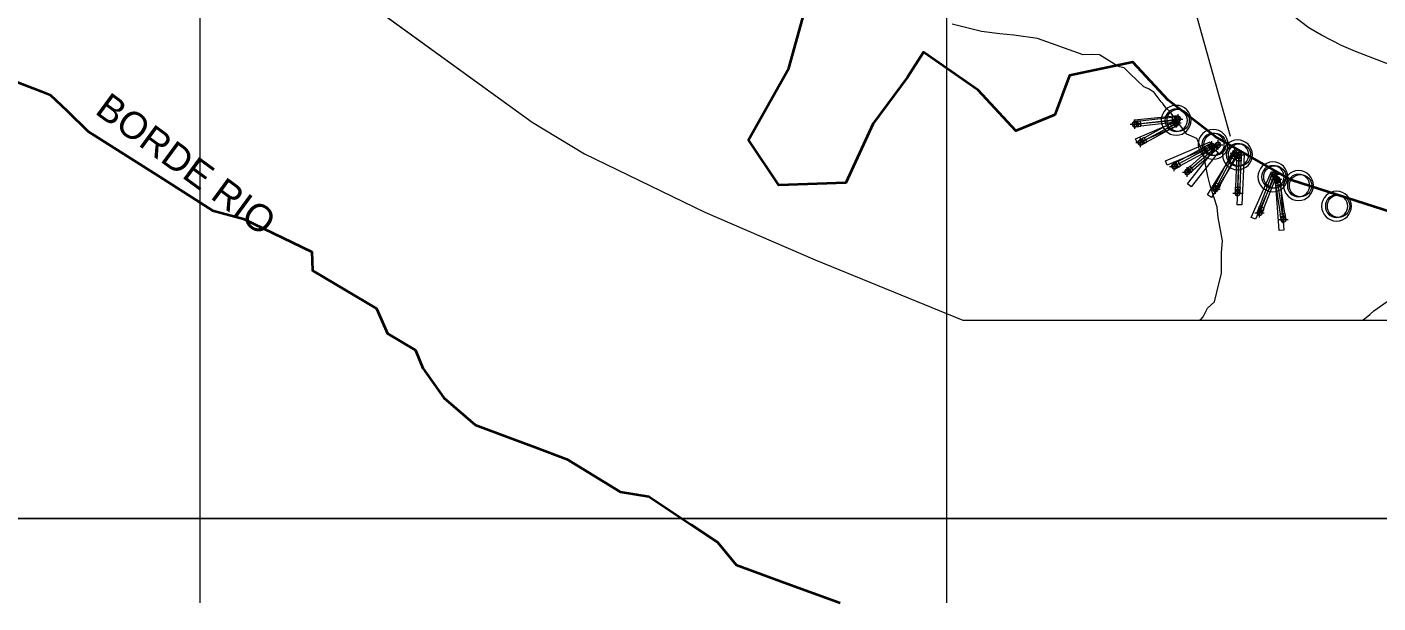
# Model space of a CAD drawing. Header units: metres. Extents: x -207 to 292, y -187 to 169.
# Drawn here: x -161.8 to -71.4, y -186.7 to -148.2 of the extents above; entities that cross this region are included whole.
import ezdxf

# ---------------------------------------------------------------- set-up
doc = ezdxf.new("R2010")
doc.units = ezdxf.units.M
for name, color, linetype, lineweight in [('C-TOPO', 7, 'Continuous', 9), ('C-TOPO-MAJR', 7, 'Continuous', 35), ('EQUIPOS PIS', 7, 'Continuous', 9), ('grilla', 7, 'Continuous', 9), ('linea costa', 7, 'Continuous', 35), ('M-EQPM', 7, 'Continuous', 9), ('P-PIPE', 7, 'Continuous', 9), ('P-PIPE-CNTR', 7, 'Continuous', 9)]:
    doc.layers.add(name, color=color, linetype=linetype, lineweight=lineweight)
doc.layers.add('PR10-ARQ-PL-001-Emplazamiento-C-1_dwg', color=7, linetype='Continuous', lineweight=9, true_color=0x767676)
doc.layers.add('TEXTO', color=5, linetype='Continuous', lineweight=9, true_color=0x0000ff)
doc.styles.add('Arial', font='arial.ttf', dxfattribs={"height": 1.792988})

# ---------------------------------------------------------------- blocks, each defined once
blk = doc.blocks.new('M_Bombas Estanque cabecera - M_Bombas Estanque cabecera-2252463-PLANTA EMPLAZAMIENTO ACTUALIZADO')
at = {"layer": 'M-EQPM'}
for radius, start, end in [(1, 360, 180), (1, 0, 180), (1, 360, 180), (1, 0, 180), (1, 180, 360), (1, 180, 360), (0.75, 360, 180), (0.75, 0, 180), (0.75, 180, 360), (1, 180, 360), (1, 180, 360), (0.75, 180, 360)]:
    blk.add_arc((0, 0), radius, start, end, dxfattribs=at)
blk = doc.blocks.new('Plastico - Codo - PL - Codo-2252608-PLANTA EMPLAZAMIENTO ACTUALIZADO')
at = {"layer": 'P-PIPE'}
for p, q in [((-84.99, -154.197), (-85.147, -154.216)), ((-85.147, -154.216), (-85.125, -154.393)), ((-85.125, -154.393), (-85.104, -154.57)), ((-85.104, -154.57), (-84.947, -154.551)), ((-84.969, -154.374), (-84.99, -154.197)), ((-84.989, -154.207), (-84.969, -154.374)), ((-84.947, -154.551), (-84.969, -154.374)), ((-84.969, -154.374), (-84.949, -154.541))]:
    blk.add_line(p, q, dxfattribs=at)
at = {"layer": 'P-PIPE', "flags": 128}
for points in [[(-84.759, -154.179), (-84.759, -154.179), (-84.76, -154.179), (-84.761, -154.179), (-84.762, -154.179), (-84.764, -154.179), (-84.766, -154.18), (-84.768, -154.18), (-84.771, -154.18), (-84.774, -154.181), (-84.777, -154.181), (-84.781, -154.182), (-84.785, -154.182), (-84.79, -154.183), (-84.794, -154.183), (-84.799, -154.184), (-84.805, -154.184), (-84.81, -154.185), (-84.816, -154.186), (-84.823, -154.187), (-84.829, -154.187), (-84.836, -154.188), (-84.843, -154.189), (-84.85, -154.19), (-84.857, -154.191), (-84.865, -154.192), (-84.873, -154.193), (-84.881, -154.194), (-84.889, -154.195), (-84.897, -154.196), (-84.906, -154.197), (-84.914, -154.198), (-84.923, -154.199), (-84.932, -154.2), (-84.941, -154.201), (-84.95, -154.202), (-84.959, -154.203), (-84.968, -154.204), (-84.977, -154.205), (-84.987, -154.206), (-84.989, -154.207)], [(-84.949, -154.541), (-84.939, -154.54), (-84.93, -154.539), (-84.921, -154.538), (-84.912, -154.537), (-84.903, -154.535), (-84.894, -154.534), (-84.885, -154.533), (-84.876, -154.532), (-84.868, -154.531), (-84.859, -154.53), (-84.851, -154.529), (-84.842, -154.528), (-84.834, -154.527), (-84.827, -154.526), (-84.819, -154.525), (-84.811, -154.524), (-84.804, -154.523), (-84.797, -154.523), (-84.79, -154.522), (-84.784, -154.521), (-84.777, -154.52), (-84.771, -154.52), (-84.766, -154.519), (-84.76, -154.518), (-84.755, -154.518), (-84.75, -154.517), (-84.746, -154.516), (-84.742, -154.516), (-84.738, -154.515), (-84.734, -154.515), (-84.731, -154.515), (-84.728, -154.514), (-84.726, -154.514), (-84.724, -154.514), (-84.722, -154.514), (-84.721, -154.513), (-84.72, -154.513), (-84.719, -154.513), (-84.719, -154.513)]]:
    blk.add_lwpolyline(points, dxfattribs=at)
at = {"layer": 'P-PIPE'}
for radius, start, end in [(0.178, 6.90867, 186.90867), (0.178, 6.90867, 186.90867), (0.178, 186.90867, 6.90867), (0.178, 186.90867, 6.90867), (0.168, 6.90867, 186.90867), (0.168, 186.90867, 6.90867)]:
    blk.add_arc((-84.739, -154.346), radius, start, end, dxfattribs=at)
blk = doc.blocks.new('YADRAN_LASQUEMAS_ARQ_MO_003_ESTANQUE CABECERA_rvt-1-PLANTA EMPLAZAMIENTO ACTUALIZADO')
at = {"layer": 'P-PIPE'}
for p, q in [((-85.144, -154.236), (-87.279, -154.495)), ((-87.279, -154.495), (-87.26, -154.651)), ((-87.279, -154.495), (-87.26, -154.651)), ((-87.26, -154.651), (-87.241, -154.808)), ((-87.26, -154.651), (-87.241, -154.808)), ((-87.241, -154.808), (-85.106, -154.549)), ((-85.273, -154.658), (-87, -155.598)), ((-85.197, -154.796), (-85.273, -154.658)), ((-85.197, -154.796), (-85.273, -154.658)), ((-85.125, -154.393), (-85.144, -154.236)), ((-85.125, -154.393), (-85.144, -154.236)), ((-85.106, -154.549), (-85.125, -154.393)), ((-85.106, -154.549), (-85.125, -154.393)), ((-87, -155.598), (-86.925, -155.736)), ((-87, -155.598), (-86.925, -155.736)), ((-86.85, -155.875), (-85.122, -154.935)), ((-85.122, -154.935), (-85.197, -154.796)), ((-85.122, -154.935), (-85.197, -154.796)), ((-86.925, -155.736), (-86.85, -155.875)), ((-86.925, -155.736), (-86.85, -155.875)), ((-82.91, -156.196), (-84.741, -157.193)), ((-84.591, -157.469), (-82.759, -156.473)), ((-82.468, -156.218), (-83.948, -157.519)), ((-83.74, -157.755), (-82.26, -156.455)), ((-82.834, -156.335), (-82.91, -156.196)), ((-82.834, -156.335), (-82.91, -156.196)), ((-82.759, -156.473), (-82.834, -156.335)), ((-82.759, -156.473), (-82.834, -156.335)), ((-82.364, -156.337), (-82.468, -156.218)), ((-82.364, -156.337), (-82.468, -156.218)), ((-82.26, -156.455), (-82.364, -156.337)), ((-82.26, -156.455), (-82.364, -156.337)), ((-84.741, -157.193), (-84.666, -157.331)), ((-84.741, -157.193), (-84.666, -157.331)), ((-84.666, -157.331), (-84.591, -157.469)), ((-84.666, -157.331), (-84.591, -157.469)), ((-81.276, -156.893), (-82.197, -158.624)), ((-81.919, -158.772), (-80.998, -157.041)), ((-81.137, -156.967), (-81.276, -156.893)), ((-81.137, -156.967), (-81.276, -156.893)), ((-80.998, -157.041), (-81.137, -156.967)), ((-80.998, -157.041), (-81.137, -156.967)), ((-80.833, -157.132), (-80.907, -158.916)), ((-80.676, -157.139), (-80.833, -157.132)), ((-80.676, -157.139), (-80.833, -157.132)), ((-80.519, -157.145), (-80.676, -157.139)), ((-80.519, -157.145), (-80.676, -157.139)), ((-80.592, -158.929), (-80.519, -157.145)), ((-83.948, -157.519), (-83.844, -157.637)), ((-83.948, -157.519), (-83.844, -157.637)), ((-83.844, -157.637), (-83.74, -157.755)), ((-83.844, -157.637), (-83.74, -157.755)), ((-78.57, -158.342), (-79.293, -160.202)), ((-78.423, -158.399), (-78.57, -158.342)), ((-78.423, -158.399), (-78.57, -158.342)), ((-82.197, -158.624), (-82.058, -158.698)), ((-82.197, -158.624), (-82.058, -158.698)), ((-82.058, -158.698), (-81.919, -158.772)), ((-82.058, -158.698), (-81.919, -158.772)), ((-80.907, -158.916), (-80.75, -158.922)), ((-80.907, -158.916), (-80.75, -158.922)), ((-80.75, -158.922), (-80.592, -158.929)), ((-80.75, -158.922), (-80.592, -158.929)), ((-78.999, -160.316), (-78.276, -158.456)), ((-78.276, -158.456), (-78.423, -158.399)), ((-78.276, -158.456), (-78.423, -158.399)), ((-78.052, -158.765), (-78.208, -158.789)), ((-78.052, -158.765), (-78.208, -158.789)), ((-78.208, -158.789), (-77.906, -160.719)), ((-77.897, -158.74), (-78.052, -158.765)), ((-77.897, -158.74), (-78.052, -158.765)), ((-77.595, -160.67), (-77.897, -158.74)), ((-79.293, -160.202), (-79.146, -160.259)), ((-79.293, -160.202), (-79.146, -160.259)), ((-79.146, -160.259), (-78.999, -160.316)), ((-79.146, -160.259), (-78.999, -160.316)), ((-77.906, -160.719), (-77.751, -160.694)), ((-77.906, -160.719), (-77.751, -160.694)), ((-77.751, -160.694), (-77.595, -160.67)), ((-77.751, -160.694), (-77.595, -160.67))]:
    blk.add_line(p, q, dxfattribs=at)
at = {"layer": 'P-PIPE', "color": 96, "true_color": 0x007f00}
for centre, radius, start, end in [((-87.646, -154.698), 0.158, 0, 180), ((-87.646, -154.698), 0.157, 180, 0), ((-87.646, -154.777), 0.0787, 90, 270), ((-87.646, -154.62), 0.0787, 270, 90), ((-84.856, -154.61), 0.158, 0, 180), ((-84.856, -154.61), 0.157, 180, 0), ((-84.856, -154.689), 0.0787, 90, 270), ((-84.739, -154.346), 0.158, 0, 180), ((-84.739, -154.346), 0.157, 180, 0), ((-84.856, -154.532), 0.0787, 270, 90), ((-84.739, -154.425), 0.0787, 90, 270), ((-84.739, -154.267), 0.0787, 270, 90), ((-87.267, -155.922), 0.157, 0, 180), ((-87.267, -155.922), 0.158, 180, 0), ((-87.267, -156.001), 0.0787, 90, 270), ((-87.267, -155.843), 0.0787, 270, 90), ((-82.493, -156.149), 0.158, 0, 180), ((-82.493, -156.149), 0.157, 180, 0), ((-82.493, -156.228), 0.0787, 90, 270), ((-82.493, -156.07), 0.0787, 270, 90), ((-82.072, -156.08), 0.158, 0, 180), ((-82.072, -156.08), 0.157, 180, 0), ((-82.072, -156.159), 0.0787, 90, 270), ((-82.072, -156.001), 0.0787, 270, 90), ((-80.954, -156.624), 0.158, 0, 180), ((-80.954, -156.545), 0.0787, 270, 90), ((-85.008, -157.517), 0.158, 0, 180), ((-85.008, -157.438), 0.0787, 270, 90), ((-80.954, -156.624), 0.158, 180, 0), ((-80.954, -156.702), 0.0787, 90, 270), ((-80.66, -156.75), 0.158, 0, 180), ((-80.66, -156.75), 0.157, 180, 0), ((-80.66, -156.829), 0.0787, 90, 270), ((-80.66, -156.671), 0.0787, 270, 90), ((-85.008, -157.517), 0.158, 180, 0), ((-85.008, -157.596), 0.0787, 90, 270), ((-84.136, -157.894), 0.158, 0, 180), ((-84.136, -157.894), 0.157, 180, 0), ((-84.136, -157.973), 0.0787, 90, 270), ((-84.136, -157.815), 0.0787, 270, 90), ((-78.282, -158.036), 0.158, 0, 180), ((-78.282, -158.036), 0.158, 180, 0), ((-78.282, -158.115), 0.0787, 90, 270), ((-78.282, -157.958), 0.0787, 270, 90), ((-78.112, -158.38), 0.157, 0, 180), ((-78.112, -158.302), 0.0787, 270, 90), ((-82.24, -159.042), 0.158, 0, 180), ((-82.24, -159.042), 0.157, 180, 0), ((-82.24, -159.12), 0.0787, 90, 270), ((-82.24, -158.963), 0.0787, 270, 90), ((-80.766, -159.311), 0.158, 0, 180), ((-80.766, -159.232), 0.0787, 270, 90), ((-78.112, -158.38), 0.157, 180, 0), ((-78.112, -158.459), 0.0787, 90, 270), ((-80.766, -159.311), 0.157, 180, 0), ((-80.766, -159.39), 0.0787, 90, 270), ((-79.287, -160.622), 0.157, 0, 180), ((-79.287, -160.622), 0.158, 180, 0), ((-79.287, -160.701), 0.0787, 90, 270), ((-79.287, -160.543), 0.0787, 270, 90), ((-77.691, -161.079), 0.157, 0, 180), ((-77.691, -161), 0.0788, 270, 90), ((-77.691, -161.079), 0.157, 180, 0), ((-77.691, -161.157), 0.0787, 90, 270)]:
    blk.add_arc(centre, radius, start, end, dxfattribs=at)
at = {"layer": 'P-PIPE-CNTR'}
for p, q in [((-87.961, -154.698), (-87.331, -154.698)), ((-87.646, -155.013), (-87.646, -154.383)), ((-87.646, -154.698), (-87.417, -154.67)), ((-87.26, -154.651), (-87.417, -154.67)), ((-87.26, -154.651), (-85.125, -154.393)), ((-87.26, -154.651), (-85.125, -154.393)), ((-85.197, -154.796), (-85.059, -154.721)), ((-85.171, -154.61), (-84.541, -154.61)), ((-85.125, -154.393), (-84.969, -154.374)), ((-84.856, -154.61), (-85.059, -154.721)), ((-85.054, -154.346), (-84.424, -154.346)), ((-84.739, -154.346), (-84.969, -154.374)), ((-84.856, -154.925), (-84.856, -154.295)), ((-84.739, -154.661), (-84.739, -154.031)), ((-87.267, -156.237), (-87.267, -155.607)), ((-86.925, -155.736), (-85.197, -154.796)), ((-86.925, -155.736), (-85.197, -154.796)), ((-87.582, -155.922), (-86.952, -155.922)), ((-87.267, -155.922), (-87.063, -155.812)), ((-86.925, -155.736), (-87.063, -155.812)), ((-84.666, -157.331), (-82.834, -156.335)), ((-84.666, -157.331), (-82.834, -156.335)), ((-83.844, -157.637), (-82.364, -156.337)), ((-83.844, -157.637), (-82.364, -156.337)), ((-82.834, -156.335), (-82.696, -156.259)), ((-82.808, -156.149), (-82.178, -156.149)), ((-82.493, -156.149), (-82.696, -156.259)), ((-82.493, -156.464), (-82.493, -155.834)), ((-82.387, -156.08), (-81.757, -156.08)), ((-82.364, -156.337), (-82.246, -156.233)), ((-82.072, -156.08), (-82.246, -156.233)), ((-82.072, -156.395), (-82.072, -155.765)), ((-80.954, -156.939), (-80.954, -156.309)), ((-80.66, -157.065), (-80.66, -156.435)), ((-85.008, -157.832), (-85.008, -157.202)), ((-85.008, -157.517), (-84.804, -157.406)), ((-84.666, -157.331), (-84.804, -157.406)), ((-82.058, -158.698), (-81.137, -156.967)), ((-82.058, -158.698), (-81.137, -156.967)), ((-81.269, -156.624), (-80.639, -156.624)), ((-81.137, -156.967), (-81.063, -156.828)), ((-80.954, -156.624), (-81.063, -156.828)), ((-80.975, -156.75), (-80.345, -156.75)), ((-80.75, -158.922), (-80.676, -157.139)), ((-80.75, -158.922), (-80.676, -157.139)), ((-80.676, -157.139), (-80.67, -156.981)), ((-80.66, -156.75), (-80.67, -156.981)), ((-85.323, -157.517), (-84.693, -157.517)), ((-84.451, -157.894), (-83.821, -157.894)), ((-84.136, -158.209), (-84.136, -157.579)), ((-84.136, -157.894), (-83.962, -157.741)), ((-83.844, -157.637), (-83.962, -157.741)), ((-78.597, -158.036), (-77.967, -158.036)), ((-78.423, -158.399), (-78.366, -158.252)), ((-78.282, -158.036), (-78.366, -158.252)), ((-78.282, -158.351), (-78.282, -157.721)), ((-78.112, -158.695), (-78.112, -158.065)), ((-82.555, -159.042), (-81.925, -159.042)), ((-82.24, -159.357), (-82.24, -158.727)), ((-82.24, -159.042), (-82.132, -158.837)), ((-82.058, -158.698), (-82.132, -158.837)), ((-80.766, -159.626), (-80.766, -158.996)), ((-80.766, -159.311), (-80.756, -159.079)), ((-80.75, -158.922), (-80.756, -159.079)), ((-79.146, -160.259), (-78.423, -158.399)), ((-79.146, -160.259), (-78.423, -158.399)), ((-78.427, -158.38), (-77.797, -158.38)), ((-78.112, -158.38), (-78.077, -158.609)), ((-78.052, -158.765), (-78.077, -158.609)), ((-77.751, -160.694), (-78.052, -158.765)), ((-77.751, -160.694), (-78.052, -158.765)), ((-81.081, -159.311), (-80.451, -159.311)), ((-79.602, -160.622), (-78.972, -160.622)), ((-79.287, -160.937), (-79.287, -160.307)), ((-79.287, -160.622), (-79.203, -160.406)), ((-79.146, -160.259), (-79.203, -160.406)), ((-77.751, -160.694), (-77.726, -160.85)), ((-77.691, -161.079), (-77.726, -160.85)), ((-77.691, -161.394), (-77.691, -160.764)), ((-78.006, -161.079), (-77.376, -161.079))]:
    blk.add_line(p, q, dxfattribs=at)
at = {"layer": 'M-EQPM', "lineweight": 9}
for p in [(-84.874, -154.431), (-82.405, -156.043), (-80.768, -156.748), (-78.4, -158.221), (-76.678, -158.804), (-74.133, -160.181)]:
    blk.add_blockref('M_Bombas Estanque cabecera - M_Bombas Estanque cabecera-2252463-PLANTA EMPLAZAMIENTO ACTUALIZADO', p, dxfattribs=at)
at = {"layer": 'P-PIPE', "lineweight": 9}
for p, rotation in [((-172.385, -309.044), 180), ((-63.011, 20.107), 21.64116844194675), ((-109.111, -330.64), 201.6411684419466), ((-60.648, 18.569), 21.64116844194692), ((-99.357, 19.147), 34.40142435677475), ((-159.002, 1.211), 55.07977016620811), ((-106.852, -332.235), 201.6411684419471), ((-219.326, -48.237), 80.72281068782947), ((-66.851, -333.121), 214.4014243567747), ((-174.421, -10.521), 61.86083514438493), ((-235.282, -79.001), 91.97125974709697), ((-4.192, -316.876), 235.079770166208), ((57.9, -267.824), 260.7228106878293), ((16.852, -308.137), 241.8608351443848), ((79.479, -240.458), 271.9712597470968)]:
    blk.add_blockref('Plastico - Codo - PL - Codo-2252608-PLANTA EMPLAZAMIENTO ACTUALIZADO', p, dxfattribs=dict(at, rotation=rotation))
blk.add_blockref('Plastico - Codo - PL - Codo-2252608-PLANTA EMPLAZAMIENTO ACTUALIZADO', (0, 0), dxfattribs=at)
blk = doc.blocks.new('PR10-ARQ-PL-001-Emplazamiento-C-1_dwg-674643-PLANTA EMPLAZAMIENTO ACTUALIZADO')
at = {"layer": 'C-TOPO', "flags": 128}
for points in [[(-207.182, -89.551), (-166.439, -126.385), (-163.997, -128.489), (-128.001, -154.563), (-124.502, -156.679), (-116.436, -160.586), (-109.045, -163.778), (-99.171, -167.804), (-85.618, -167.804), (-82.148, -167.804), (-79.419, -167.804), (-76.916, -167.804), (-74.246, -167.804), (-71.366, -167.804), (-68.218, -167.804)], [(-70.228, -160.657), (-75.664, -158.913), (-76.721, -158.574), (-77.157, -158.434), (-77.823, -158.054), (-78.01, -157.947), (-79.925, -156.854), (-82.272, -155.514), (-82.405, -155.412), (-83.605, -154.488), (-84.969, -153.437), (-85.087, -153.346), (-85.418, -153.092), (-85.579, -152.917), (-86.308, -152.13), (-86.38, -152.052), (-86.421, -152.007), (-87.736, -150.585), (-87.785, -150.532), (-87.79, -150.533), (-88.357, -150.654), (-88.681, -150.724), (-89.804, -150.964), (-90.678, -151.152), (-92.026, -151.44), (-92.379, -152.393), (-92.505, -152.733), (-92.709, -153.281), (-92.999, -154.063), (-94.233, -154.566), (-94.407, -154.637), (-94.61, -154.72), (-94.861, -154.822), (-95.621, -155.132), (-97.684, -152.911), (-98.148, -152.412), (-98.205, -152.372), (-98.483, -152.178), (-100.349, -150.876), (-101.148, -150.319), (-101.503, -150.072), (-101.796, -149.867), (-101.801, -149.864), (-102.872, -151.542), (-103.511, -152.403), (-103.692, -152.648), (-104.416, -153.623), (-105.124, -154.577), (-105.172, -154.641), (-106.993, -158.628), (-108.822, -158.693), (-109.224, -158.707), (-109.604, -158.72), (-111.481, -158.786), (-112.526, -157.217), (-112.638, -157.05), (-113.513, -155.737), (-111.683, -152.469), (-111.457, -152.067), (-111.19, -151.589), (-110.823, -150.934), (-110.603, -150.14), (-110.541, -149.916), (-110.463, -149.635), (-110.287, -149), (-110.078, -148.248), (-109.888, -147.563)], [(-109.888, -147.563), (-110.078, -148.248), (-110.287, -149), (-110.463, -149.635), (-110.541, -149.916), (-110.603, -150.14), (-110.823, -150.934), (-111.19, -151.589), (-111.457, -152.067), (-111.683, -152.469), (-113.513, -155.737), (-112.638, -157.05), (-112.526, -157.217), (-111.481, -158.786), (-109.604, -158.72), (-109.224, -158.707), (-108.822, -158.693), (-106.993, -158.628), (-105.172, -154.641), (-105.124, -154.577), (-104.416, -153.623), (-103.692, -152.648), (-103.511, -152.403), (-102.872, -151.542), (-101.801, -149.864), (-101.796, -149.867), (-101.503, -150.072), (-101.148, -150.319), (-100.349, -150.876), (-98.483, -152.178), (-98.205, -152.372), (-98.148, -152.412), (-97.684, -152.911), (-95.621, -155.132), (-94.861, -154.822), (-94.61, -154.72), (-94.407, -154.637), (-94.233, -154.566), (-92.999, -154.063), (-92.709, -153.281), (-92.505, -152.733), (-92.379, -152.393), (-92.026, -151.44), (-90.678, -151.152), (-89.804, -150.964), (-88.681, -150.724), (-88.357, -150.654), (-87.79, -150.533), (-87.785, -150.532), (-87.736, -150.585), (-86.421, -152.007), (-86.38, -152.052), (-86.308, -152.13), (-85.579, -152.917), (-85.418, -153.092), (-85.087, -153.346), (-84.969, -153.437), (-83.605, -154.488), (-82.405, -155.412), (-82.272, -155.514), (-79.925, -156.854), (-78.01, -157.947), (-77.823, -158.054), (-77.157, -158.434), (-76.721, -158.574), (-75.664, -158.913), (-70.228, -160.657)]]:
    blk.add_lwpolyline(points, dxfattribs=at)
at = {"layer": 'C-TOPO-MAJR', "color": 1, "lineweight": 9, "true_color": 0xff0000, "flags": 128}
for points in [[(-72.368, -167.804), (-71.908, -167.428), (-71.648, -167.189), (-70.734, -166.57)], [(-70.546, -150.715), (-71.709, -150.27), (-72.873, -149.826), (-73.794, -149.434), (-75.146, -148.724), (-75.987, -148.241), (-77.01, -147.471)], [(-83.355, -167.804), (-83.228, -167.764), (-83.067, -167.594), (-82.772, -167.02), (-82.304, -166.582), (-82.013, -165.386), (-81.835, -164.691), (-81.845, -163.282), (-81.783, -162.507), (-82.073, -160.932), (-82.119, -160.259), (-82.608, -158.794), (-82.76, -158.179), (-83.06, -156.587), (-83.116, -156.522), (-83.496, -155.658), (-84.171, -155.362), (-84.517, -154.882), (-85.28, -153.869), (-85.579, -153.59), (-85.775, -153.313), (-85.875, -153.196), (-86.342, -152.576), (-86.616, -152.396), (-86.681, -152.354), (-86.722, -152.336), (-87.032, -152.203), (-87.972, -151.302), (-88.365, -150.925), (-88.662, -150.859), (-88.738, -150.842), (-88.864, -150.763), (-89.186, -150.56), (-90.008, -150.042), (-90.492, -150.021), (-91.11, -150.04), (-94.169, -148.96), (-95.748, -148.727), (-96.694, -148.645), (-97.907, -148.494), (-99.88, -147.988)]]:
    blk.add_lwpolyline(points, dxfattribs=at)
at = {"layer": 'EQUIPOS PIS', "flags": 128}
for points in [[(-87.671, -154.412), (-84.754, -154.116), (-84.722, -154.428), (-87.64, -154.723)], [(-87.597, -155.665), (-84.896, -154.523), (-84.774, -154.811), (-87.475, -155.953)], [(-85.601, -157.157), (-82.593, -155.885), (-82.472, -156.174), (-85.479, -157.446)], [(-84.128, -158.691), (-82.311, -156.389), (-82.066, -156.583), (-83.882, -158.885)], [(-82.784, -159.425), (-80.99, -156.536), (-80.724, -156.701), (-82.518, -159.59)], [(-80.782, -160.086), (-80.643, -156.738), (-80.33, -156.751), (-80.469, -160.099)], [(-79.849, -160.93), (-78.49, -157.867), (-78.204, -157.994), (-79.563, -161.057)], [(-77.981, -161.807), (-78.225, -158.464), (-77.913, -158.442), (-77.669, -161.784)]]:
    blk.add_lwpolyline(points, close=True, dxfattribs=at)
at = {"layer": 'EQUIPOS PIS'}
for centre in [(-84.743, -154.433), (-82.274, -156.045), (-80.636, -156.75), (-78.268, -158.223), (-76.546, -158.806), (-74.001, -160.183)]:
    blk.add_circle(centre, 0.746, dxfattribs=at)
at = {"layer": 'grilla'}
for p, q in [((-150.258, 166.258), (-150.258, -186.737)), ((-100.258, 166.258), (-100.258, -186.737)), ((240.532, -181.082), (-207.187, -181.082)), ((-207.187, -181.082), (240.532, -181.082))]:
    blk.add_line(p, q, dxfattribs=at)
at = {"layer": 'linea costa', "flags": 128}
for points in [[(-69.79, -160.797), (-77.157, -158.434), (-82.272, -155.514), (-85.418, -153.092), (-87.785, -150.532), (-92.026, -151.44), (-92.999, -154.063), (-95.621, -155.132), (-98.148, -152.412), (-101.801, -149.864), (-102.872, -151.542), (-105.172, -154.641), (-106.993, -158.628), (-111.481, -158.786), (-113.513, -155.737), (-110.823, -150.934), (-109.888, -147.563)], [(-163.562, -151.449), (-160.84, -152.506), (-160.289, -152.72), (-159.162, -153.805), (-157.74, -155.175), (-152.954, -158.216), (-149.421, -160.461), (-147.352, -161.034), (-142.766, -163.249), (-142.73, -164.49), (-141.904, -164.979), (-138.431, -167.033), (-137.694, -168.697), (-135.812, -169.824), (-135.326, -171.026), (-133.934, -173.018), (-131.829, -174.821), (-129.611, -175.648), (-127.805, -176.322), (-125.681, -177.114), (-122.118, -179.311), (-120.2, -179.612), (-117.382, -181.49), (-115.604, -182.675), (-114.338, -184.195), (-110.955, -185.435), (-107.378, -186.745)]]:
    blk.add_lwpolyline(points, dxfattribs=at)
at = {"layer": 'TEXTO', "flags": 128}
blk.add_lwpolyline([(-81.241, -155.508), (-84.147, -145.112), (-106.715, -145.112)], dxfattribs=at)
at = {"layer": 'TEXTO', "insert": (-156.312, -152.484), "char_height": 1.793, "width": 14.89749, "attachment_point": 1, "rotation": 323.71705, "line_spacing_factor": 0.941778, "style": 'Arial'}
blk.add_mtext('BORDE RIO', dxfattribs=at)

msp = doc.modelspace()

# ---------------------------------------------------------------- linework, layer by layer
at = {"layer": 'C-TOPO'}
for p, q in [((-163.997, -128.489), (-128.001, -154.563)), ((-110.287, -149), (-110.078, -148.248)), ((-110.078, -148.248), (-110.287, -149)), ((-110.078, -148.248), (-109.888, -147.563)), ((-109.888, -147.563), (-110.078, -148.248)), ((-110.463, -149.635), (-110.287, -149)), ((-110.287, -149), (-110.463, -149.635)), ((-110.823, -150.934), (-110.603, -150.14)), ((-110.603, -150.14), (-110.823, -150.934)), ((-110.603, -150.14), (-110.541, -149.916)), ((-110.541, -149.916), (-110.603, -150.14)), ((-110.541, -149.916), (-110.463, -149.635)), ((-110.463, -149.635), (-110.541, -149.916)), ((-101.801, -149.864), (-102.872, -151.542)), ((-102.872, -151.542), (-101.801, -149.864)), ((-101.796, -149.867), (-101.801, -149.864)), ((-101.801, -149.864), (-101.796, -149.867)), ((-101.503, -150.072), (-101.796, -149.867)), ((-101.796, -149.867), (-101.503, -150.072)), ((-101.148, -150.319), (-101.503, -150.072)), ((-101.503, -150.072), (-101.148, -150.319)), ((-111.19, -151.589), (-110.823, -150.934)), ((-110.823, -150.934), (-111.19, -151.589)), ((-100.349, -150.876), (-101.148, -150.319)), ((-101.148, -150.319), (-100.349, -150.876)), ((-98.483, -152.178), (-100.349, -150.876)), ((-100.349, -150.876), (-98.483, -152.178)), ((-89.804, -150.964), (-90.678, -151.152)), ((-90.678, -151.152), (-89.804, -150.964)), ((-88.681, -150.724), (-89.804, -150.964)), ((-89.804, -150.964), (-88.681, -150.724)), ((-88.357, -150.654), (-88.681, -150.724)), ((-88.681, -150.724), (-88.357, -150.654)), ((-87.79, -150.533), (-88.357, -150.654)), ((-88.357, -150.654), (-87.79, -150.533)), ((-87.785, -150.532), (-87.79, -150.533)), ((-87.79, -150.533), (-87.785, -150.532)), ((-87.736, -150.585), (-87.785, -150.532)), ((-87.785, -150.532), (-87.736, -150.585)), ((-86.421, -152.007), (-87.736, -150.585)), ((-87.736, -150.585), (-86.421, -152.007)), ((-111.457, -152.067), (-111.19, -151.589)), ((-111.19, -151.589), (-111.457, -152.067)), ((-102.872, -151.542), (-103.511, -152.403)), ((-103.511, -152.403), (-102.872, -151.542)), ((-92.026, -151.44), (-92.379, -152.393)), ((-92.379, -152.393), (-92.026, -151.44)), ((-90.678, -151.152), (-92.026, -151.44)), ((-92.026, -151.44), (-90.678, -151.152)), ((-86.38, -152.052), (-86.421, -152.007)), ((-86.421, -152.007), (-86.38, -152.052)), ((-113.513, -155.737), (-111.683, -152.469)), ((-111.683, -152.469), (-113.513, -155.737)), ((-111.683, -152.469), (-111.457, -152.067)), ((-111.457, -152.067), (-111.683, -152.469)), ((-103.692, -152.648), (-104.416, -153.623)), ((-104.416, -153.623), (-103.692, -152.648)), ((-103.511, -152.403), (-103.692, -152.648)), ((-103.692, -152.648), (-103.511, -152.403)), ((-98.205, -152.372), (-98.483, -152.178)), ((-98.483, -152.178), (-98.205, -152.372)), ((-98.148, -152.412), (-98.205, -152.372)), ((-98.205, -152.372), (-98.148, -152.412)), ((-97.684, -152.911), (-98.148, -152.412)), ((-98.148, -152.412), (-97.684, -152.911)), ((-95.621, -155.132), (-97.684, -152.911)), ((-97.684, -152.911), (-95.621, -155.132)), ((-92.505, -152.733), (-92.709, -153.281)), ((-92.709, -153.281), (-92.505, -152.733)), ((-92.379, -152.393), (-92.505, -152.733)), ((-92.505, -152.733), (-92.379, -152.393)), ((-86.308, -152.13), (-86.38, -152.052)), ((-86.38, -152.052), (-86.308, -152.13)), ((-85.579, -152.917), (-86.308, -152.13)), ((-86.308, -152.13), (-85.579, -152.917)), ((-104.416, -153.623), (-105.124, -154.577)), ((-105.124, -154.577), (-104.416, -153.623)), ((-92.709, -153.281), (-92.999, -154.063)), ((-92.999, -154.063), (-92.709, -153.281)), ((-85.418, -153.092), (-85.579, -152.917)), ((-85.579, -152.917), (-85.418, -153.092)), ((-85.087, -153.346), (-85.418, -153.092)), ((-85.418, -153.092), (-85.087, -153.346)), ((-84.969, -153.437), (-85.087, -153.346)), ((-85.087, -153.346), (-84.969, -153.437)), ((-83.605, -154.488), (-84.969, -153.437)), ((-84.969, -153.437), (-83.605, -154.488)), ((-128.001, -154.563), (-124.502, -156.679)), ((-105.172, -154.641), (-106.993, -158.628)), ((-106.993, -158.628), (-105.172, -154.641)), ((-105.124, -154.577), (-105.172, -154.641)), ((-105.172, -154.641), (-105.124, -154.577)), ((-94.61, -154.72), (-94.861, -154.822)), ((-94.861, -154.822), (-94.61, -154.72)), ((-94.407, -154.637), (-94.61, -154.72)), ((-94.61, -154.72), (-94.407, -154.637)), ((-94.233, -154.566), (-94.407, -154.637)), ((-94.407, -154.637), (-94.233, -154.566)), ((-92.999, -154.063), (-94.233, -154.566)), ((-94.233, -154.566), (-92.999, -154.063)), ((-82.405, -155.412), (-83.605, -154.488)), ((-83.605, -154.488), (-82.405, -155.412)), ((-94.861, -154.822), (-95.621, -155.132)), ((-95.621, -155.132), (-94.861, -154.822)), ((-82.272, -155.514), (-82.405, -155.412)), ((-82.405, -155.412), (-82.272, -155.514)), ((-79.925, -156.854), (-82.272, -155.514)), ((-82.272, -155.514), (-79.925, -156.854)), ((-112.638, -157.05), (-113.513, -155.737)), ((-113.513, -155.737), (-112.638, -157.05)), ((-124.502, -156.679), (-116.436, -160.586)), ((-112.526, -157.217), (-112.638, -157.05)), ((-112.638, -157.05), (-112.526, -157.217)), ((-111.481, -158.786), (-112.526, -157.217)), ((-112.526, -157.217), (-111.481, -158.786)), ((-78.01, -157.947), (-79.925, -156.854)), ((-79.925, -156.854), (-78.01, -157.947)), ((-77.823, -158.054), (-78.01, -157.947)), ((-78.01, -157.947), (-77.823, -158.054)), ((-77.157, -158.434), (-77.823, -158.054)), ((-77.823, -158.054), (-77.157, -158.434)), ((-109.604, -158.72), (-111.481, -158.786)), ((-111.481, -158.786), (-109.604, -158.72)), ((-109.224, -158.707), (-109.604, -158.72)), ((-109.604, -158.72), (-109.224, -158.707)), ((-108.822, -158.693), (-109.224, -158.707)), ((-109.224, -158.707), (-108.822, -158.693)), ((-106.993, -158.628), (-108.822, -158.693)), ((-108.822, -158.693), (-106.993, -158.628)), ((-76.721, -158.574), (-77.157, -158.434)), ((-77.157, -158.434), (-76.721, -158.574)), ((-75.664, -158.913), (-76.721, -158.574)), ((-76.721, -158.574), (-75.664, -158.913)), ((-70.228, -160.657), (-75.664, -158.913)), ((-75.664, -158.913), (-70.228, -160.657)), ((-116.436, -160.586), (-109.045, -163.778)), ((-109.045, -163.778), (-99.171, -167.804)), ((-99.171, -167.804), (-85.618, -167.804)), ((-85.618, -167.804), (-82.148, -167.804)), ((-82.148, -167.804), (-79.419, -167.804)), ((-79.419, -167.804), (-76.916, -167.804)), ((-76.916, -167.804), (-74.246, -167.804)), ((-74.246, -167.804), (-71.366, -167.804)), ((-71.366, -167.804), (-68.218, -167.804))]:
    msp.add_line(p, q, dxfattribs=at)
at = {"layer": 'C-TOPO-MAJR', "color": 1, "lineweight": 9, "true_color": 0xff0000, "flags": 128}
for points in [[(-70.546, -150.715), (-71.709, -150.27), (-72.873, -149.826), (-73.794, -149.434), (-75.146, -148.724), (-75.987, -148.241), (-77.01, -147.471)], [(-88.864, -150.763), (-89.186, -150.56), (-90.008, -150.042), (-90.492, -150.021), (-91.11, -150.04), (-94.169, -148.96), (-95.748, -148.727), (-96.694, -148.645), (-97.907, -148.494), (-99.88, -147.988)], [(-83.355, -167.804), (-83.228, -167.764), (-83.067, -167.594), (-82.772, -167.02), (-82.304, -166.582), (-82.013, -165.386), (-81.835, -164.691), (-81.845, -163.282), (-81.783, -162.507), (-82.073, -160.932), (-82.119, -160.259), (-82.608, -158.794), (-82.76, -158.179), (-83.06, -156.587), (-83.116, -156.522), (-83.496, -155.658), (-84.171, -155.362), (-84.517, -154.882), (-85.28, -153.869), (-85.579, -153.59), (-85.775, -153.313), (-85.875, -153.196), (-86.342, -152.576), (-86.616, -152.396), (-86.681, -152.354), (-86.722, -152.336), (-87.032, -152.203), (-87.972, -151.302), (-88.365, -150.925), (-88.662, -150.859), (-88.738, -150.842), (-88.864, -150.763)], [(-72.368, -167.804), (-71.908, -167.428), (-71.648, -167.189), (-70.734, -166.57), (-69.123, -165.637), (-68.209, -165.018), (-66.597, -164.085), (-65.795, -163.542), (-64.77, -162.848), (-64.118, -162.337), (-63.348, -162.014), (-63.311, -161.991), (-63.279, -161.985)]]:
    msp.add_lwpolyline(points, dxfattribs=at)

# ---------------------------------------------------------------- block references
at = {"lineweight": 5}
msp.add_blockref('YADRAN_LASQUEMAS_ARQ_MO_003_ESTANQUE CABECERA_rvt-1-PLANTA EMPLAZAMIENTO ACTUALIZADO', (0, 0), dxfattribs=at)
at = {"layer": 'PR10-ARQ-PL-001-Emplazamiento-C-1_dwg', "color": 7}
msp.add_blockref('PR10-ARQ-PL-001-Emplazamiento-C-1_dwg-674643-PLANTA EMPLAZAMIENTO ACTUALIZADO', (0, 0), dxfattribs=at)

doc.saveas('drawing.dxf')
